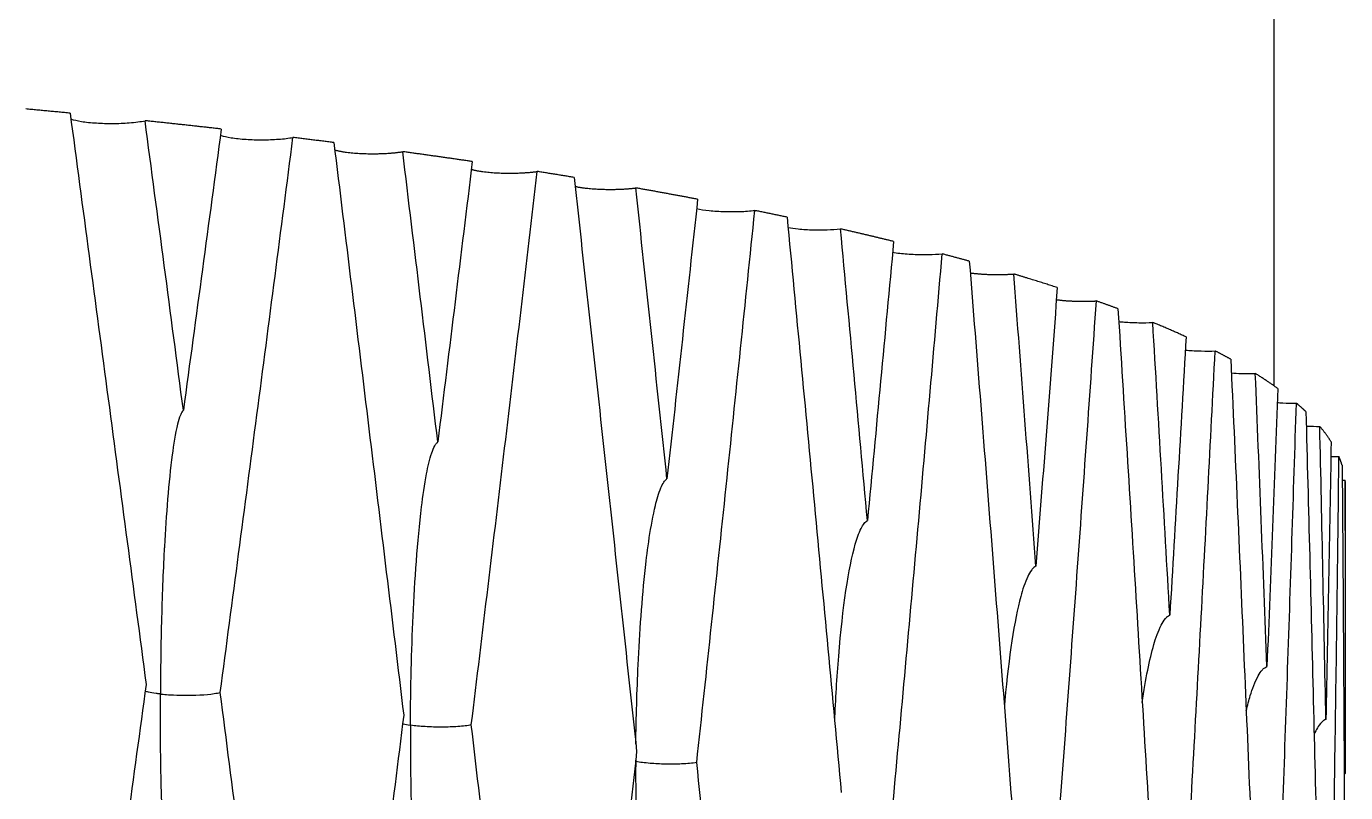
# Model space of a CAD drawing. Header units: millimetres. Extents: x 577 to 7172, y 252 to 2707.
# Drawn here: x 1049.89 to 1059.11, y 1682.13 to 1687.49 of the extents above; entities that cross this region are included whole.
import ezdxf

# ---------------------------------------------------------------- set-up
doc = ezdxf.new("R2010")
doc.units = ezdxf.units.MM
doc.header["$MEASUREMENT"] = 0
doc.layers.add('외형선(ISO)', color=7, linetype='Continuous', lineweight=30)

msp = doc.modelspace()

# ---------------------------------------------------------------- linework, layer by layer
at = {"layer": '외형선(ISO)'}
for p, q in [((1058.6142, 1684.975), (1058.6142, 1687.7091)), ((1059.1142, 1682.2652), (1059.1142, 1684.2612))]:
    msp.add_line(p, q, dxfattribs=at)
for points, weights in [([(1050.1995, 1686.8819), (1050.0453, 1686.8969), (1049.8893, 1686.9113)], [0.86961247934, 0.870820543487, 0.872119485704]), ([(1051.2563, 1686.7711), (1050.9927, 1686.801), (1050.7229, 1686.8292)], [0.862308014403, 0.863887319636, 0.86575152632]), ([(1052.0431, 1686.6764), (1051.9009, 1686.6945), (1051.7567, 1686.7121)], [0.858179017524, 0.858818439478, 0.859546251706]), ([(1053.0106, 1686.5436), (1052.7709, 1686.5789), (1052.5239, 1686.6128)], [0.854793570375, 0.855382133067, 0.856250014971]), ([(1053.7221, 1686.4327), (1053.5943, 1686.4537), (1053.4641, 1686.4743)], [0.853650232149, 0.853742204759, 0.853921525831]), ([(1054.5852, 1686.2801), (1054.3732, 1686.3203), (1054.1528, 1686.3592)], [0.854075722325, 0.853694510885, 0.853591517584]), ([(1055.2103, 1686.1548), (1055.0988, 1686.1784), (1054.9846, 1686.2016)], [0.855881687274, 0.85542982672, 0.855065660301]), ([(1055.9553, 1685.9848), (1055.7743, 1686.0293), (1055.584, 1686.0726)], [0.860131635792, 0.858770747424, 0.857691395712]), ([(1056.484, 1685.847), (1056.3907, 1685.8728), (1056.2943, 1685.8983)], [0.864944406221, 0.863935006508, 0.86301505341]), ([(1057.0992, 1685.6623), (1056.952, 1685.7103), (1056.7949, 1685.7574)], [0.873154856065, 0.870772869044, 0.868680343144]), ([(1057.5232, 1685.5142), (1057.4494, 1685.5418), (1057.3725, 1685.5692)], [0.881129717784, 0.879530822006, 0.878024631384]), ([(1057.9989, 1685.3177), (1057.8879, 1685.3685), (1057.7663, 1685.4186)], [0.893568589744, 0.890089733253, 0.886913322901]), ([(1058.3115, 1685.1616), (1058.2585, 1685.1906), (1058.2021, 1685.2195)], [0.904969406984, 0.902728585352, 0.900585423592]), ([(1058.6401, 1684.9565), (1058.5671, 1685.0093), (1058.4831, 1685.0616)], [0.922055410773, 0.917364213302, 0.912994281301]), ([(1058.8365, 1684.7949), (1058.8051, 1684.8248), (1058.7701, 1684.8546)], [0.937273600405, 0.934314164301, 0.931459341673]), ([(1059.0129, 1684.5842), (1058.979, 1684.6382), (1058.9337, 1684.6919)], [0.959607041628, 0.953539791996, 0.947819645153]), ([(1059.0898, 1684.4197), (1059.0805, 1684.4501), (1059.0676, 1684.4804)], [0.979191130078, 0.975406299066, 0.97173548591]), ([(1059.0907, 1684.316), (1059.1009, 1684.3157), (1059.1113, 1684.3155)], [0.936910806727, 0.947209846007, 0.958781360071]), ([(1059.1142, 1684.2612), (1059.1142, 1684.2884), (1059.1113, 1684.3155)], [1, 0.996275704854, 0.992646122547]), ([(1059.1142, 1682.2652), (1059.1091, 1682.2637), (1059.104, 1682.261)], [0.980767639443, 0.974426922579, 0.968402244922])]:
    msp.add_rational_spline(points, weights, degree=2, dxfattribs=at)
for points, knots in [([(1050.1995, 1686.8819), (1050.288, 1686.2169), (1050.3768, 1685.5511), (1050.554, 1684.2198), (1050.6425, 1683.5541), (1050.7308, 1682.888)], [0.000001, 0.000001, 0.000001, 0.000001, 0.2022296, 0.2022296, 0.4043453, 0.4043453, 0.4043453, 0.4043453]), ([(1050.2048, 1686.842), (1050.2058, 1686.8417), (1050.2067, 1686.8413), (1050.2249, 1686.8347), (1050.249, 1686.829), (1050.3092, 1686.8195), (1050.345, 1686.8158), (1050.42, 1686.8111), (1050.4582, 1686.81), (1050.5365, 1686.8103), (1050.5758, 1686.8118), (1050.6336, 1686.8162), (1050.6538, 1686.8183), (1050.6912, 1686.8232), (1050.7081, 1686.8261), (1050.7229, 1686.8292)], [-0.06279603, -0.06279603, -0.06279603, -0.06279603, -0.06210074, -0.06210074, -0.05000441, -0.05000441, -0.03758276, -0.03758276, -0.02608289, -0.02608289, -0.01411734, -0.01411734, -0.00709705, -0.00709705, -0.000001, -0.000001, -0.000001, -0.000001]), ([(1050.9911, 1684.8046), (1050.9468, 1685.1421), (1050.9023, 1685.4796), (1050.8129, 1686.1544), (1050.768, 1686.4919), (1050.7229, 1686.8292)], [0.000007, 0.000007, 0.000007, 0.000007, 0.1025261, 0.1025261, 0.2050532, 0.2050532, 0.2050532, 0.2050532]), ([(1051.2563, 1686.7711), (1051.2122, 1686.4435), (1051.1681, 1686.1157), (1051.0797, 1685.4603), (1051.0355, 1685.1324), (1050.9911, 1684.8046)], [0.000001, 0.000001, 0.000001, 0.000001, 0.1025092, 0.1025092, 0.2050094, 0.2050094, 0.2050094, 0.2050094]), ([(1051.2486, 1682.8315), (1051.3349, 1683.4786), (1051.4205, 1684.1253), (1051.59, 1685.4188), (1051.6739, 1686.0658), (1051.7567, 1686.7121)], [0.0000009, 0.0000009, 0.0000009, 0.0000009, 0.2024334, 0.2024334, 0.4049747, 0.4049747, 0.4049747, 0.4049747]), ([(1051.2505, 1686.7284), (1051.2518, 1686.7279), (1051.2532, 1686.7274), (1051.2716, 1686.7206), (1051.2956, 1686.7149), (1051.3555, 1686.7054), (1051.3912, 1686.7016), (1051.4663, 1686.6969), (1051.5046, 1686.6958), (1051.5818, 1686.6961), (1051.6201, 1686.6975), (1051.6747, 1686.7014), (1051.6927, 1686.7031), (1051.7267, 1686.7072), (1051.7425, 1686.7095), (1051.7567, 1686.7121)], [-0.06104668, -0.06104668, -0.06104668, -0.06104668, -0.06004363, -0.06004363, -0.04798782, -0.04798782, -0.03556236, -0.03556236, -0.02402327, -0.02402327, -0.01238888, -0.01238888, -0.006236, -0.006236, -0.000001, -0.000001, -0.000001, -0.000001]), ([(1052.0431, 1686.6764), (1052.1246, 1686.0096), (1052.2063, 1685.342), (1052.369, 1684.0073), (1052.4502, 1683.3397), (1052.531, 1682.6718)], [0.000001, 0.000001, 0.000001, 0.000001, 0.2021926, 0.2021926, 0.4042984, 0.4042984, 0.4042984, 0.4042984]), ([(1052.769, 1684.5829), (1052.7286, 1684.9212), (1052.6879, 1685.2597), (1052.6062, 1685.9362), (1052.5652, 1686.2746), (1052.5239, 1686.6128)], [0, 0, 0, 0, 0.1025141, 0.1025141, 0.2050191, 0.2050191, 0.2050191, 0.2050191]), ([(1053.0106, 1686.5436), (1052.9706, 1686.217), (1052.9304, 1685.8901), (1052.8499, 1685.2367), (1052.8096, 1684.9097), (1052.7691, 1684.5828)], [0.000001, 0.000001, 0.000001, 0.000001, 0.102488, 0.102488, 0.2049842, 0.2049842, 0.2049842, 0.2049842]), ([(1053.0036, 1682.6041), (1053.0821, 1683.2493), (1053.1598, 1683.8942), (1053.3134, 1685.1842), (1053.3893, 1685.8296), (1053.4641, 1686.4743)], [0.0001063, 0.0001063, 0.0001063, 0.0001063, 0.2025164, 0.2025164, 0.4050892, 0.4050892, 0.4050892, 0.4050892]), ([(1053.7221, 1686.4327), (1053.7955, 1685.7641), (1053.8688, 1685.0948), (1054.0146, 1683.7566), (1054.0871, 1683.0873), (1054.1592, 1682.4177)], [0.000001, 0.000001, 0.000001, 0.000001, 0.2022232, 0.2022232, 0.4043432, 0.4043432, 0.4043432, 0.4043432]), ([(1054.3711, 1684.3241), (1054.3351, 1684.6634), (1054.299, 1685.0027), (1054.2262, 1685.6809), (1054.1896, 1686.0202), (1054.1528, 1686.3592)], [0, 0, 0, 0, 0.102519, 0.102519, 0.2050369, 0.2050369, 0.2050369, 0.2050369]), ([(1054.5852, 1686.2801), (1054.5498, 1685.9543), (1054.5142, 1685.6282), (1054.4429, 1684.9763), (1054.4071, 1684.6502), (1054.3711, 1684.3241)], [0.000001, 0.000001, 0.000001, 0.000001, 0.1025003, 0.1025003, 0.2050008, 0.2050008, 0.2050008, 0.2050008]), ([(1054.5781, 1686.2148), (1054.6023, 1686.2093), (1054.6323, 1686.2047), (1054.7, 1686.1978), (1054.737, 1686.1954), (1054.8101, 1686.1934), (1054.8454, 1686.1934), (1054.9171, 1686.1957), (1054.9527, 1686.1981), (1054.9846, 1686.2016)], [-0.04551551, -0.04551551, -0.04551551, -0.04551551, -0.03357865, -0.03357865, -0.0218742, -0.0218742, -0.01135768, -0.01135768, -0.000001, -0.000001, -0.000001, -0.000001]), ([(1054.579, 1682.3407), (1054.6485, 1682.9844), (1054.7171, 1683.6277), (1054.8524, 1684.9146), (1054.9191, 1685.5584), (1054.9846, 1686.2016)], [0.0001063, 0.0001063, 0.0001063, 0.0001063, 0.2025164, 0.2025164, 0.4050892, 0.4050892, 0.4050892, 0.4050892]), ([(1055.2103, 1686.1548), (1055.2742, 1685.4848), (1055.3379, 1684.8141), (1055.4645, 1683.473), (1055.5273, 1682.8022), (1055.5895, 1682.1311)], [0.000001, 0.000001, 0.000001, 0.000001, 0.2021925, 0.2021925, 0.4043269, 0.4043269, 0.4043269, 0.4043269]), ([(1055.2172, 1686.0822), (1055.2378, 1686.0785), (1055.2615, 1686.0754), (1055.321, 1686.0696), (1055.3578, 1686.0674), (1055.4271, 1686.0657), (1055.4587, 1686.0658), (1055.5228, 1686.0678), (1055.5547, 1686.0698), (1055.584, 1686.0726)], [-0.04004309, -0.04004309, -0.04004309, -0.04004309, -0.03110367, -0.03110367, -0.01953164, -0.01953164, -0.0101168, -0.0101168, -0.000001, -0.000001, -0.000001, -0.000001]), ([(1055.7719, 1684.0333), (1055.7411, 1684.3732), (1055.71, 1684.7132), (1055.6473, 1685.3929), (1055.6158, 1685.7329), (1055.584, 1686.0726)], [0, 0, 0, 0, 0.1025141, 0.1025141, 0.2050191, 0.2050191, 0.2050191, 0.2050191]), ([(1055.9553, 1685.9848), (1055.9251, 1685.6597), (1055.8947, 1685.3344), (1055.8336, 1684.684), (1055.8028, 1684.3586), (1055.772, 1684.0333)], [0.000001, 0.000001, 0.000001, 0.000001, 0.102488, 0.102488, 0.2049842, 0.2049842, 0.2049842, 0.2049842]), ([(1055.9483, 1685.9094), (1055.9634, 1685.9067), (1055.9802, 1685.9044), (1056.031, 1685.8986), (1056.0674, 1685.896), (1056.1366, 1685.8935), (1056.1681, 1685.8932), (1056.2323, 1685.8944), (1056.2644, 1685.8959), (1056.2943, 1685.8983)], [-0.03761089, -0.03761089, -0.03761089, -0.03761089, -0.03110254, -0.03110254, -0.01935645, -0.01935645, -0.00992465, -0.00992465, -0.000001, -0.000001, -0.000001, -0.000001]), ([(1055.95, 1682.0456), (1056.0093, 1682.6878), (1056.0677, 1683.3298), (1056.1825, 1684.6139), (1056.239, 1685.2564), (1056.2943, 1685.8983)], [0.0000788, 0.0000788, 0.0000788, 0.0000788, 0.2024889, 0.2024889, 0.4050617, 0.4050617, 0.4050617, 0.4050617]), ([(1056.484, 1685.847), (1056.5375, 1685.1755), (1056.5908, 1684.5034), (1056.696, 1683.1596), (1056.7481, 1682.4877), (1056.7995, 1681.8155)], [0.000001, 0.000001, 0.000001, 0.000001, 0.2022597, 0.2022597, 0.4043539, 0.4043539, 0.4043539, 0.4043539]), ([(1056.9495, 1683.7144), (1056.9242, 1684.0549), (1056.8987, 1684.3956), (1056.8471, 1685.0765), (1056.8211, 1685.4171), (1056.7949, 1685.7574)], [0, 0, 0, 0, 0.102515, 0.102515, 0.205021, 0.205021, 0.205021, 0.205021]), ([(1057.0992, 1685.6623), (1057.0746, 1685.3378), (1057.0498, 1685.0131), (1057, 1684.3639), (1056.9748, 1684.0391), (1056.9495, 1683.7144)], [0.000001, 0.000001, 0.000001, 0.000001, 0.1024871, 0.1024871, 0.2049823, 0.2049823, 0.2049823, 0.2049823]), ([(1057.0949, 1681.7237), (1057.1431, 1682.3648), (1057.1904, 1683.0057), (1057.283, 1684.2874), (1057.3283, 1684.9286), (1057.3725, 1685.5692)], [0, 0, 0, 0, 0.2024215, 0.2024215, 0.4049267, 0.4049267, 0.4049267, 0.4049267]), ([(1057.5232, 1685.5142), (1057.5655, 1684.8418), (1057.6073, 1684.1687), (1057.6896, 1682.823), (1057.7301, 1682.15), (1057.7699, 1681.4767)], [0.000001, 0.000001, 0.000001, 0.000001, 0.2022282, 0.2022282, 0.4043452, 0.4043452, 0.4043452, 0.4043452]), ([(1057.5288, 1685.4249), (1057.5415, 1685.4235), (1057.5549, 1685.4223), (1057.6003, 1685.4188), (1057.6341, 1685.4174), (1057.7014, 1685.4166), (1057.7345, 1685.4172), (1057.7663, 1685.4186)], [-0.02479173, -0.02479173, -0.02479173, -0.02479173, -0.02025304, -0.02025304, -0.00990414, -0.00990414, -0.000001, -0.000001, -0.000001, -0.000001]), ([(1057.8852, 1683.3724), (1057.8659, 1683.7134), (1057.8463, 1684.0546), (1057.8067, 1684.7366), (1057.7866, 1685.0777), (1057.7663, 1685.4186)], [0.0000024, 0.0000024, 0.0000024, 0.0000024, 0.1025227, 0.1025227, 0.2050486, 0.2050486, 0.2050486, 0.2050486]), ([(1057.9989, 1685.3177), (1057.9803, 1684.9936), (1057.9616, 1684.6693), (1057.9237, 1684.021), (1057.9046, 1683.6966), (1057.8852, 1683.3724)], [0.000001, 0.000001, 0.000001, 0.000001, 0.1025079, 0.1025079, 0.2050094, 0.2050094, 0.2050094, 0.2050094]), ([(1057.9936, 1685.2258), (1057.9978, 1685.2254), (1058.0022, 1685.2249), (1058.0374, 1685.2218), (1058.0709, 1685.2199), (1058.1376, 1685.2183), (1058.1702, 1685.2184), (1058.2021, 1685.2195)], [-0.02168787, -0.02168787, -0.02168787, -0.02168787, -0.02020679, -0.02020679, -0.00973548, -0.00973548, -0.000001, -0.000001, -0.000001, -0.000001]), ([(1057.9956, 1681.3787), (1058.032, 1682.019), (1058.0674, 1682.659), (1058.1363, 1683.9391), (1058.1697, 1684.5795), (1058.2021, 1685.2195)], [0.000001, 0.000001, 0.000001, 0.000001, 0.2024334, 0.2024334, 0.4049748, 0.4049748, 0.4049748, 0.4049748]), ([(1058.3115, 1685.1616), (1058.3419, 1684.4885), (1058.3717, 1683.8146), (1058.4298, 1682.4673), (1058.458, 1681.7936), (1058.4855, 1681.1196)], [0.000001, 0.000001, 0.000001, 0.000001, 0.2022283, 0.2022283, 0.4043452, 0.4043452, 0.4043452, 0.4043452]), ([(1058.3158, 1685.0659), (1058.3382, 1685.0641), (1058.3618, 1685.0628), (1058.4181, 1685.061), (1058.4509, 1685.0608), (1058.4831, 1685.0616)], [-0.01720049, -0.01720049, -0.01720049, -0.01720049, -0.00975888, -0.00975888, -0.000001, -0.000001, -0.000001, -0.000001]), ([(1058.5644, 1683.0132), (1058.5513, 1683.3546), (1058.538, 1683.6961), (1058.5109, 1684.3788), (1058.4971, 1684.7203), (1058.4831, 1685.0616)], [0.0000012, 0.0000012, 0.0000012, 0.0000012, 0.102522, 0.102522, 0.2050474, 0.2050474, 0.2050474, 0.2050474]), ([(1058.6401, 1684.9565), (1058.6279, 1684.6327), (1058.6155, 1684.3088), (1058.5903, 1683.6611), (1058.5774, 1683.3371), (1058.5644, 1683.0132)], [0.000001, 0.000001, 0.000001, 0.000001, 0.1025075, 0.1025075, 0.2050094, 0.2050094, 0.2050094, 0.2050094]), ([(1058.6364, 1684.8585), (1058.6488, 1684.8576), (1058.6615, 1684.8569), (1058.7056, 1684.8548), (1058.7379, 1684.8543), (1058.7701, 1684.8546)], [-0.01371186, -0.01371186, -0.01371186, -0.01371186, -0.00968889, -0.00968889, -0.000001, -0.000001, -0.000001, -0.000001]), ([(1058.638, 1681.0175), (1058.662, 1681.6571), (1058.685, 1682.2965), (1058.729, 1683.5754), (1058.7501, 1684.2153), (1058.7701, 1684.8546)], [0.000001, 0.000001, 0.000001, 0.000001, 0.2024334, 0.2024334, 0.4049747, 0.4049747, 0.4049747, 0.4049747]), ([(1050.9911, 1684.8046), (1050.9873, 1684.8013), (1050.9837, 1684.7967), (1050.9767, 1684.7852), (1050.9733, 1684.7778), (1050.9625, 1684.7517), (1050.9559, 1684.7289), (1050.9345, 1684.6437), (1050.9218, 1684.5605), (1050.9129, 1684.4933)], [0.00000097, 0.00000097, 0.00000097, 0.00000097, 0.00225058, 0.00225058, 0.00490689, 0.00490689, 0.01153588, 0.01153588, 0.03197124, 0.03197124, 0.03197124, 0.03197124]), ([(1058.8365, 1684.7949), (1058.8545, 1684.1211), (1058.8718, 1683.4466), (1058.9047, 1682.0983), (1058.9203, 1681.4241), (1058.9351, 1680.7497)], [0.000001, 0.000001, 0.000001, 0.000001, 0.2022597, 0.2022597, 0.4043672, 0.4043672, 0.4043672, 0.4043672]), ([(1058.8392, 1684.6944), (1058.8411, 1684.6943), (1058.843, 1684.6942), (1058.8737, 1684.6926), (1058.9037, 1684.6919), (1058.9337, 1684.6919)], [-0.009627515, -0.009627515, -0.009627515, -0.009627515, -0.00902611, -0.00902611, -0.000001, -0.000001, -0.000001, -0.000001]), ([(1058.9762, 1682.6424), (1058.9696, 1682.984), (1058.9628, 1683.3257), (1058.9486, 1684.0088), (1058.9413, 1684.3505), (1058.9337, 1684.6919)], [0, 0, 0, 0, 0.102515, 0.102515, 0.205021, 0.205021, 0.205021, 0.205021]), ([(1052.6559, 1684.1288), (1052.6652, 1684.2038), (1052.6768, 1684.2858), (1052.7, 1684.4068), (1052.7122, 1684.4622), (1052.7328, 1684.5232), (1052.7397, 1684.541), (1052.7509, 1684.5615), (1052.7545, 1684.5673), (1052.7617, 1684.5763), (1052.7653, 1684.58), (1052.7691, 1684.5826)], [-0.04676943, -0.04676943, -0.04676943, -0.04676943, -0.02397967, -0.02397967, -0.0095562, -0.0095562, -0.00412269, -0.00412269, -0.00191272, -0.00191272, -0.00001917, -0.00001917, -0.00001917, -0.00001917]), ([(1059.0129, 1684.5842), (1059.0073, 1684.2608), (1059.0014, 1683.9371), (1058.9891, 1683.2899), (1058.9828, 1682.9661), (1058.9762, 1682.6424)], [0.000001, 0.000001, 0.000001, 0.000001, 0.1024871, 0.1024871, 0.2049823, 0.2049823, 0.2049823, 0.2049823]), ([(1050.9129, 1684.4933), (1050.8878, 1684.3033), (1050.8705, 1684.0696), (1050.8586, 1683.852), (1050.8581, 1683.843), (1050.8576, 1683.8341), (1050.8571, 1683.8251), (1050.8489, 1683.6768), (1050.8423, 1683.4967), (1050.8378, 1683.3222), (1050.8354, 1683.2294), (1050.8336, 1683.1363), (1050.8324, 1683.0438), (1050.8316, 1682.9861), (1050.831, 1682.9285), (1050.8306, 1682.8709), (1050.8306, 1682.861), (1050.8305, 1682.8511), (1050.8305, 1682.8412), (1050.8305, 1682.8363), (1050.8304, 1682.8314), (1050.8304, 1682.8264), (1050.8304, 1682.8216), (1050.8317, 1682.8205), (1050.8332, 1682.8204), (1050.8351, 1682.8202), (1050.837, 1682.82), (1050.8389, 1682.8198), (1050.8423, 1682.8194), (1050.8456, 1682.8191), (1050.849, 1682.8188), (1050.8653, 1682.8173), (1050.8823, 1682.816), (1050.8998, 1682.8149), (1050.9291, 1682.8131), (1050.9597, 1682.8121), (1050.9907, 1682.8117), (1050.9907, 1682.8117), (1050.9908, 1682.8117), (1050.9908, 1682.8117), (1050.991, 1682.8117), (1050.9913, 1682.8117), (1050.9916, 1682.8117), (1051.0713, 1682.8109), (1051.1485, 1682.8151), (1051.206, 1682.8235), (1051.2223, 1682.8259), (1051.2365, 1682.8286), (1051.2486, 1682.8315)], [0, 0, 0, 0, 0.61964, 0.61964, 0.61964, 0.645261, 0.645261, 0.645261, 1.070279, 1.070279, 1.070279, 1.296201, 1.296201, 1.296201, 1.437082, 1.437082, 1.437082, 1.461262, 1.461262, 1.461262, 1.473352, 1.473352, 1.473352, 1.48515, 1.48515, 1.48515, 1.500113, 1.500113, 1.500113, 1.525994, 1.525994, 1.525994, 1.649583, 1.649583, 1.649583, 1.855893, 1.855893, 1.855893, 1.856273, 1.856273, 1.856273, 1.857207, 1.857207, 1.857207, 2.099518, 2.099518, 2.099518, 2.168136, 2.168136, 2.168136, 2.168136]), ([(1059.0119, 1680.6455), (1059.0231, 1681.2848), (1059.0333, 1681.9238), (1059.0519, 1683.202), (1059.0602, 1683.8414), (1059.0676, 1684.4804)], [0, 0, 0, 0, 0.2024482, 0.2024482, 0.4049553, 0.4049553, 0.4049553, 0.4049553]), ([(1059.0898, 1684.4197), (1059.0952, 1683.7458), (1059.0997, 1683.0711), (1059.1069, 1681.7225), (1059.1097, 1681.0481), (1059.1115, 1680.3735)], [0.000001, 0.000001, 0.000001, 0.000001, 0.2022288, 0.2022288, 0.4043452, 0.4043452, 0.4043452, 0.4043452]), ([(1054.2207, 1683.7048), (1054.2336, 1683.8212), (1054.2566, 1684.001), (1054.2997, 1684.1786), (1054.3127, 1684.2247), (1054.3342, 1684.2754), (1054.3412, 1684.2898), (1054.3527, 1684.3066), (1054.3563, 1684.3113), (1054.3636, 1684.3188), (1054.3673, 1684.3218), (1054.3711, 1684.324)], [-0.063386, -0.063386, -0.063386, -0.063386, -0.0204823, -0.0204823, -0.00821172, -0.00821172, -0.00358328, -0.00358328, -0.00167579, -0.00167579, -0.00000791, -0.00000791, -0.00000791, -0.00000791]), ([(1059.1142, 1682.2652), (1059.1142, 1682.6069), (1059.1139, 1682.9487), (1059.113, 1683.632), (1059.1123, 1683.9739), (1059.1113, 1684.3155)], [0.000001, 0.000001, 0.000001, 0.000001, 0.1025219, 0.1025219, 0.2050472, 0.2050472, 0.2050472, 0.2050472]), ([(1052.5779, 1682.6025), (1052.5779, 1682.6064), (1052.5779, 1682.6102), (1052.5793, 1682.862), (1052.5853, 1683.1186), (1052.608, 1683.6108), (1052.6265, 1683.8896), (1052.6559, 1684.1288)], [-0.1471859, -0.1471859, -0.1471859, -0.1471859, -0.1460344, -0.1460344, -0.072294, -0.072294, -0.000001, -0.000001, -0.000001, -0.000001]), ([(1055.5432, 1682.6293), (1055.5499, 1682.7832), (1055.5592, 1682.9364), (1055.5996, 1683.4301), (1055.6401, 1683.7038), (1055.6973, 1683.9035), (1055.7111, 1683.945), (1055.7338, 1683.9903), (1055.7412, 1684.003), (1055.753, 1684.0178), (1055.7568, 1684.0219), (1055.7643, 1684.0284), (1055.7681, 1684.0311), (1055.772, 1684.0331)], [-0.09225045, -0.09225045, -0.09225045, -0.09225045, -0.07020162, -0.07020162, -0.01875032, -0.01875032, -0.00751927, -0.00751927, -0.00329667, -0.00329667, -0.00154743, -0.00154743, -0.00001924, -0.00001924, -0.00001924, -0.00001924]), ([(1054.1535, 1682.4707), (1054.1559, 1682.655), (1054.1612, 1682.842), (1054.1801, 1683.2466), (1054.1963, 1683.4855), (1054.2207, 1683.7048)], [-0.12134, -0.12134, -0.12134, -0.12134, -0.0663381, -0.0663381, -0.000001, -0.000001, -0.000001, -0.000001]), ([(1056.9496, 1683.7142), (1056.9443, 1683.7118), (1056.9394, 1683.7085), (1056.9295, 1683.7), (1056.9247, 1683.6947), (1056.9095, 1683.6754), (1056.9001, 1683.6584), (1056.8724, 1683.6006), (1056.8559, 1683.5479), (1056.7986, 1683.3368), (1056.7603, 1683.0843), (1056.7314, 1682.7612), (1056.7302, 1682.7468), (1056.7289, 1682.7324)], [-0.2385344, -0.2385344, -0.2385344, -0.2385344, -0.2350932, -0.2350932, -0.231099, -0.231099, -0.2213571, -0.2213571, -0.1957853, -0.1957853, -0.100959, -0.100959, -0.096552, -0.096552, -0.096552, -0.096552]), ([(1057.6931, 1682.7622), (1057.7164, 1682.9258), (1057.7436, 1683.0628), (1057.7865, 1683.21), (1057.8039, 1683.2619), (1057.8332, 1683.3185), (1057.843, 1683.3348), (1057.8589, 1683.3535), (1057.864, 1683.3587), (1057.8744, 1683.3669), (1057.8796, 1683.3702), (1057.8852, 1683.3724)], [0.1374258, 0.1374258, 0.1374258, 0.1374258, 0.1974615, 0.1974615, 0.2232164, 0.2232164, 0.2329359, 0.2329359, 0.2369454, 0.2369454, 0.2404478, 0.2404478, 0.2404478, 0.2404478]), ([(1058.4195, 1682.7027), (1058.4288, 1682.7416), (1058.4383, 1682.7773), (1058.4619, 1682.8542), (1058.4806, 1682.9071), (1058.5117, 1682.9628), (1058.5216, 1682.9781), (1058.5377, 1682.9956), (1058.5428, 1683.0004), (1058.5534, 1683.0081), (1058.5587, 1683.0111), (1058.5644, 1683.0132)], [0.180834, 0.180834, 0.180834, 0.180834, 0.20029937, 0.20029937, 0.22723247, 0.22723247, 0.23682346, 0.23682346, 0.24080671, 0.24080671, 0.24431086, 0.24431086, 0.24431086, 0.24431086]), ([(1050.7308, 1682.888), (1050.6425, 1682.2406), (1050.5537, 1681.5929), (1050.3751, 1680.2973), (1050.2853, 1679.6495), (1050.195, 1679.0014)], [0, 0, 0, 0, 0.2023562, 0.2023562, 0.4046815, 0.4046815, 0.4046815, 0.4046815]), ([(1050.8998, 1681.1821), (1050.8751, 1681.3666), (1050.8597, 1681.6033), (1050.8505, 1681.7961), (1050.8419, 1681.9761), (1050.8364, 1682.1636), (1050.8315, 1682.4539), (1050.8305, 1682.563), (1050.8302, 1682.7108), (1050.8302, 1682.7501), (1050.8303, 1682.7947), (1050.8303, 1682.8), (1050.8303, 1682.808), (1050.8303, 1682.8107), (1050.8304, 1682.8151), (1050.8304, 1682.8168), (1050.8304, 1682.8191), (1050.8304, 1682.8198), (1050.8304, 1682.8204), (1050.8304, 1682.8205), (1050.8304, 1682.8205), (1050.8304, 1682.8206), (1050.8304, 1682.8206), (1050.8304, 1682.8207), (1050.8304, 1682.8207), (1050.8301, 1682.8207), (1050.83, 1682.8207), (1050.8299, 1682.8207), (1050.8294, 1682.8208), (1050.8291, 1682.8208), (1050.828, 1682.8209), (1050.8272, 1682.821), (1050.8174, 1682.8221), (1050.8088, 1682.8232), (1050.78, 1682.8272), (1050.7618, 1682.8304), (1050.7381, 1682.8357), (1050.7307, 1682.8376), (1050.7242, 1682.8395)], [0, 0, 0, 0, 0.644616, 0.644616, 0.644616, 1.25484, 1.25484, 1.617339, 1.617339, 1.748089, 1.748089, 1.76588, 1.76588, 1.774776, 1.774776, 1.780495, 1.780495, 1.782562, 1.782562, 1.782727, 1.782727, 1.782809, 1.782809, 1.782848, 1.782848, 1.782891, 1.782891, 1.783203, 1.783203, 1.783995, 1.783995, 1.786045, 1.786045, 1.808954, 1.808954, 1.86522, 1.86522, 1.894402, 1.894402, 1.894402, 1.894402]), ([(1051.7609, 1678.8306), (1051.6765, 1679.4977), (1051.5916, 1680.1647), (1051.4208, 1681.4983), (1051.335, 1682.1651), (1051.2486, 1682.8315)], [0.000001, 0.000001, 0.000001, 0.000001, 0.2024108, 0.2024108, 0.4048476, 0.4048476, 0.4048476, 0.4048476]), ([(1052.5311, 1682.6716), (1052.4503, 1682.0261), (1052.3688, 1681.3802), (1052.2048, 1680.0883), (1052.1222, 1679.4422), (1052.0389, 1678.7959)], [0.0000656, 0.0000656, 0.0000656, 0.0000656, 0.2024113, 0.2024113, 0.4047705, 0.4047705, 0.4047705, 0.4047705]), ([(1058.9762, 1682.6422), (1058.9709, 1682.6405), (1058.9659, 1682.6379), (1058.9559, 1682.6313), (1058.9509, 1682.627), (1058.9349, 1682.6112), (1058.9249, 1682.5969), (1058.9085, 1682.5698), (1058.901, 1682.5549), (1058.8939, 1682.5393)], [-0.24938054, -0.24938054, -0.24938054, -0.24938054, -0.24611799, -0.24611799, -0.24239493, -0.24239493, -0.2330227, -0.2330227, -0.22387082, -0.22387082, -0.22387082, -0.22387082]), ([(1052.5237, 1682.6123), (1052.5256, 1682.6118), (1052.5275, 1682.6114), (1052.5431, 1682.608), (1052.5586, 1682.6053), (1052.5764, 1682.6027), (1052.5771, 1682.6026), (1052.5779, 1682.6025)], [-0.007670678, -0.007670678, -0.007670678, -0.007670678, -0.006701329, -0.006701329, 0, 0, 0.000277605, 0.000277605, 0.000277605, 0.000277605]), ([(1052.5779, 1682.6025), (1052.5778, 1682.5986), (1052.5778, 1682.5947), (1052.5767, 1682.3423), (1052.5803, 1682.0867), (1052.5984, 1681.6011), (1052.6143, 1681.3281), (1052.6416, 1681.0995)], [-0.0011777, -0.0011777, -0.0011777, -0.0011777, 0, 0, 0.0756397, 0.0756397, 0.14978, 0.14978, 0.14978, 0.14978]), ([(1053.0036, 1682.6042), (1052.9906, 1682.6018), (1052.976, 1682.5996), (1052.9441, 1682.5959), (1052.9271, 1682.5943), (1052.8746, 1682.5906), (1052.8372, 1682.5893), (1052.7591, 1682.589), (1052.7191, 1682.5901), (1052.6443, 1682.5947), (1052.61, 1682.598), (1052.5793, 1682.6023), (1052.5786, 1682.6024), (1052.5779, 1682.6025)], [0.00002271, 0.00002271, 0.00002271, 0.00002271, 0.00609839, 0.00609839, 0.01214241, 0.01214241, 0.02366965, 0.02366965, 0.03563026, 0.03563026, 0.04722181, 0.04722181, 0.04749906, 0.04749906, 0.04749906, 0.04749906]), ([(1053.4679, 1678.5928), (1053.3917, 1679.2615), (1053.3149, 1679.93), (1053.1602, 1681.2671), (1053.0822, 1681.9357), (1053.0036, 1682.604)], [0.000001, 0.000001, 0.000001, 0.000001, 0.2023771, 0.2023771, 0.4048295, 0.4048295, 0.4048295, 0.4048295]), ([(1054.1592, 1682.4177), (1054.0871, 1681.7738), (1054.0143, 1681.1296), (1053.8674, 1679.8411), (1053.7932, 1679.1968), (1053.7184, 1678.5523)], [0.0000139, 0.0000139, 0.0000139, 0.0000139, 0.2023624, 0.2023624, 0.4046965, 0.4046965, 0.4046965, 0.4046965]), ([(1054.1524, 1682.3484), (1054.1524, 1682.3445), (1054.1524, 1682.3406), (1054.1509, 1682.0444), (1054.1568, 1681.7394), (1054.1933, 1681.0557), (1054.2298, 1680.7455), (1054.2874, 1680.53), (1054.3037, 1680.4812), (1054.3294, 1680.4456), (1054.3361, 1680.4384), (1054.3481, 1680.432), (1054.3526, 1680.4307), (1054.3597, 1680.4309), (1054.362, 1680.4313), (1054.3666, 1680.4327), (1054.3688, 1680.4337), (1054.3711, 1680.435)], [-0.1022093, -0.1022093, -0.1022093, -0.1022093, -0.1017555, -0.1017555, -0.0674229, -0.0674229, -0.0199761, -0.0199761, -0.0074256, -0.0074256, -0.0038898, -0.0038898, -0.0019098, -0.0019098, -0.0009649, -0.0009649, -0.0000051, -0.0000051, -0.0000051, -0.0000051]), ([(1054.5791, 1682.3408), (1054.5638, 1682.3387), (1054.547, 1682.3368), (1054.5115, 1682.3338), (1054.4929, 1682.3326), (1054.4374, 1682.3301), (1054.3993, 1682.3297), (1054.3237, 1682.3311), (1054.287, 1682.3329), (1054.2158, 1682.3388), (1054.1823, 1682.343), (1054.1537, 1682.3481), (1054.1531, 1682.3483), (1054.1524, 1682.3484)], [-0.04723358, -0.04723358, -0.04723358, -0.04723358, -0.0409853, -0.0409853, -0.03486004, -0.03486004, -0.02340172, -0.02340172, -0.01215826, -0.01215826, 0, 0, 0.00027766, 0.00027766, 0.00027766, 0.00027766]), ([(1054.988, 1678.32), (1054.9211, 1678.9903), (1054.8537, 1679.6604), (1054.7174, 1681.0006), (1054.6486, 1681.6708), (1054.5791, 1682.3407)], [0.000001, 0.000001, 0.000001, 0.000001, 0.2023771, 0.2023771, 0.4048295, 0.4048295, 0.4048295, 0.4048295])]:
    msp.add_open_spline(points, degree=3, knots=knots, dxfattribs=at)
for points, weights, knots in [([(1052.0494, 1686.6248), (1052.1377, 1686.5991), (1052.3098, 1686.5985), (1052.435, 1686.598), (1052.5239, 1686.6128)], [0.866595542343, 0.809850085191, 1, 0.854118937835, 0.853555574623], [3.692608, 3.692608, 3.692608, 4.712389, 4.712389, 5.494754, 5.494754, 5.494754]), ([(1053.004, 1686.4892), (1053.092, 1686.4632), (1053.2663, 1686.4626), (1053.3787, 1686.4622), (1053.4641, 1686.4743)], [0.867573105927, 0.808241805149, 1, 0.867369355247, 0.854856806767], [3.683983, 3.683983, 3.683983, 4.712389, 4.712389, 5.423692, 5.423692, 5.423692]), ([(1053.729, 1686.3702), (1053.8198, 1686.3497), (1053.9679, 1686.3491), (1054.0711, 1686.3487), (1054.1528, 1686.3592)], [0.856861131139, 0.83154413373, 1, 0.876352747662, 0.857102879959], [3.808954, 3.808954, 3.808954, 4.712389, 4.712389, 5.375513, 5.375513, 5.375513]), ([(1056.4905, 1685.7654), (1056.5724, 1685.7539), (1056.6767, 1685.7536), (1056.7382, 1685.7534), (1056.7949, 1685.7574)], [0.856578821093, 0.874602477001, 1, 0.921996276055, 0.885540669707], [4.039878, 4.039878, 4.039878, 4.712389, 4.712389, 5.130726, 5.130726, 5.130726]), ([(1057.0928, 1685.578), (1057.1735, 1685.5671), (1057.2747, 1685.5667), (1057.325, 1685.5666), (1057.3725, 1685.5692)], [0.857644337625, 0.87803001867, 1, 0.935543224686, 0.899456350872], [4.0582598, 4.0582598, 4.0582598, 4.712389, 4.712389, 5.0580729, 5.0580729, 5.0580729])]:
    msp.add_rational_spline(points, weights, degree=2, knots=knots, dxfattribs=at)
for points in [[(1059.0111, 1684.482), (1059.0296, 1684.4811), (1059.0485, 1684.4806), (1059.0676, 1684.4804)], [(1054.1515, 1682.3485), (1054.1518, 1682.3485), (1054.1521, 1682.3484), (1054.1524, 1682.3484)], [(1054.1524, 1682.3484), (1054.1524, 1682.3513), (1054.1525, 1682.3543), (1054.1525, 1682.3573)]]:
    msp.add_open_spline(points, degree=3, dxfattribs=at)

doc.saveas('drawing.dxf')
